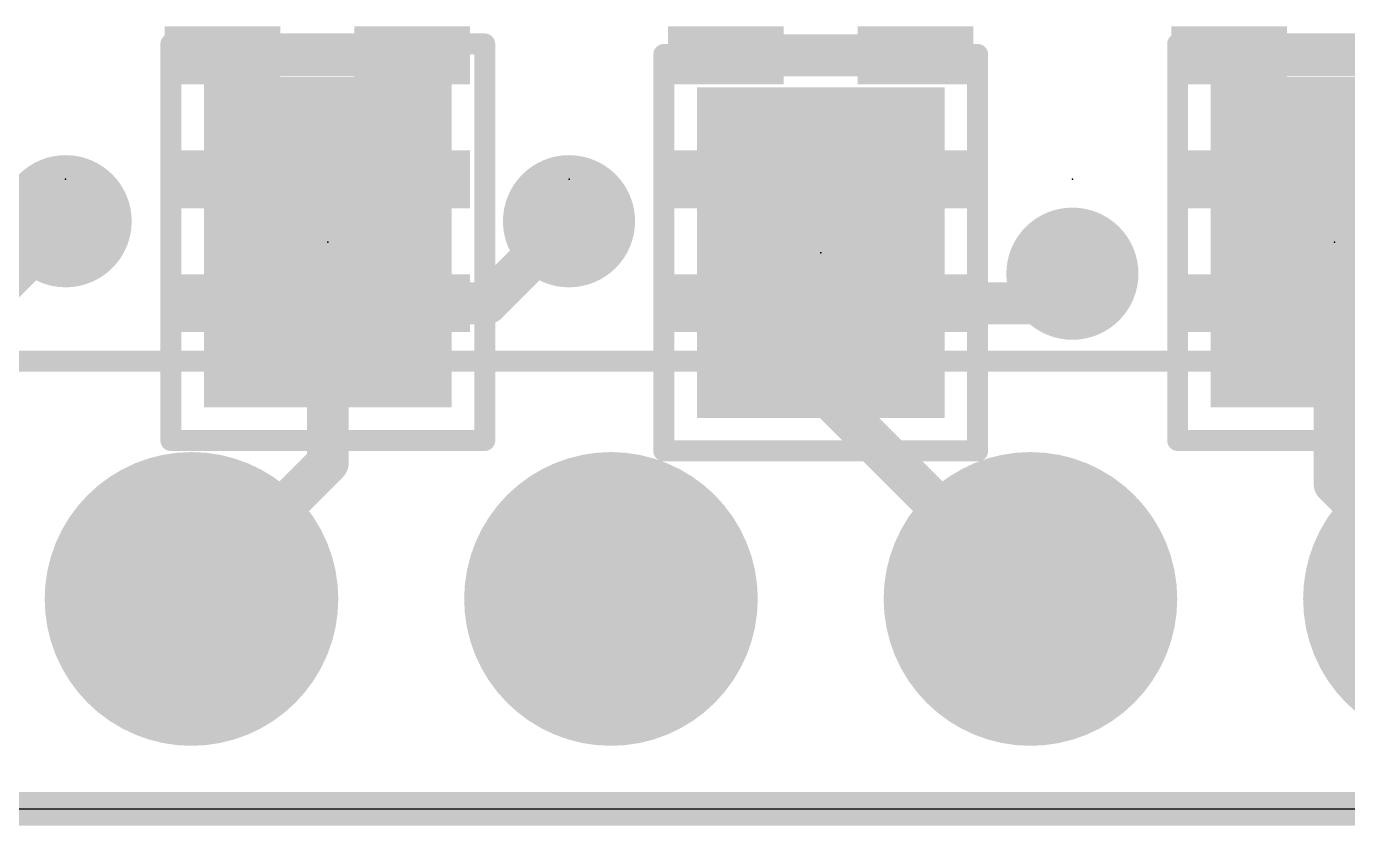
# Model space of a CAD drawing. Extents: x -6 to 62.2, y -4.9 to 32.6.
# Drawn here: x 20.59 to 28.59, y -0.1 to 4.73 of the extents above; entities that cross this region are included whole.
import ezdxf

# ---------------------------------------------------------------- set-up
doc = ezdxf.new("R2010")
doc.units = 0
for name, color, linetype in [('1', 12, 'CONTINUOUS'), ('16', 132, 'CONTINUOUS'), ('17', 110, 'CONTINUOUS'), ('18', 110, 'CONTINUOUS'), ('20', 53, 'CONTINUOUS'), ('21', 40, 'CONTINUOUS'), ('22', 6, 'CONTINUOUS'), ('23', 53, 'CONTINUOUS'), ('24', 53, 'CONTINUOUS')]:
    doc.layers.add(name, color=color, linetype=linetype)

# ---------------------------------------------------------------- blocks, each defined once
blk = doc.blocks.new('RECT')
blk.add_solid([(-0.5, -0.5), (0.5, -0.5), (-0.5, 0.5), (0.5, 0.5)])
blk = doc.blocks.new('ROUNDP')
at = {"const_width": 0.5}
blk.add_lwpolyline([(0, -0.25, 1), (0, 0.25, 1), (0, -0.25)], format="xyb", dxfattribs=at)
blk = doc.blocks.new('ROUNDV')
at = {"const_width": 0.5}
blk.add_lwpolyline([(0, -0.25, 1), (0, 0.25, 1), (0, -0.25)], format="xyb", dxfattribs=at)

msp = doc.modelspace()

# ---------------------------------------------------------------- linework, layer by layer
at = {"layer": '1'}
for points, const_width in [([(22.926, 4.56), (21.778, 4.56)], 0.254), ([(25.974, 4.56), (24.826, 4.56)], 0.254), ([(29.022, 4.56), (27.874, 4.56)], 0.254), ([(22.926, 3.81), (21.778, 3.81)], 0.254), ([(25.974, 3.81), (24.826, 3.81)], 0.254), ([(29.022, 3.81), (27.874, 3.81)], 0.254), ([(20.828, 3.556), (20.332, 3.06)], 0.254), ([(23.876, 3.556), (23.38, 3.06)], 0.254), ([(26.924, 3.2385), (26.682, 3.06)], 0.254), ([(23.38, 3.06), (22.926, 3.06)], 0.254), ([(26.682, 3.06), (25.974, 3.06)], 0.254), ([(0, 0), (50.8, 0)], 0.2032)]:
    msp.add_lwpolyline(points, dxfattribs=dict(at, const_width=const_width))
at = {"layer": '1', "const_width": 0.127}
for points in [[(21.778, 4.6235, 1), (21.778, 4.4965)], [(22.926, 4.4965, 1), (22.926, 4.6235)], [(24.826, 4.6235, 1), (24.826, 4.4965)], [(25.974, 4.4965, 1), (25.974, 4.6235)], [(27.874, 4.6235, 1), (27.874, 4.4965)], [(21.778, 3.8735, 1), (21.778, 3.7465)], [(22.926, 3.7465, 1), (22.926, 3.8735)], [(24.826, 3.8735, 1), (24.826, 3.7465)], [(25.974, 3.7465, 1), (25.974, 3.8735)], [(27.874, 3.8735, 1), (27.874, 3.7465)], [(20.8729, 3.5111, 1), (20.7831, 3.6009)], [(23.9209, 3.5111, 1), (23.8311, 3.6009)], [(26.9617, 3.1874, 1), (26.8863, 3.2896)], [(22.926, 3.1235, 1), (22.926, 2.9965)], [(23.3351, 3.1049, 1), (23.4249, 3.0151)], [(23.38, 2.9965, 1), (23.38, 3.1235)], [(25.974, 3.1235, 1), (25.974, 2.9965)], [(26.6443, 3.1111, 1), (26.7197, 3.0089)], [(26.682, 2.9965, 1), (26.682, 3.1235)]]:
    msp.add_lwpolyline(points, format="xyb", dxfattribs=at)
at = {"layer": '16'}
for points, const_width in [([(22.4155, 3.429), (22.4155, 2.0955)], 0.254), ([(28.5115, 3.429), (28.5115, 1.9685)], 0.254), ([(25.4, 3.3655), (25.4, 2.54)], 0.254), ([(25.4, 2.54), (26.67, 1.27)], 0.254), ([(22.4155, 2.0955), (21.59, 1.27)], 0.254), ([(28.5115, 1.9685), (29.21, 1.27)], 0.254), ([(50.8, 0), (0, 0)], 0.2032)]:
    msp.add_lwpolyline(points, dxfattribs=dict(at, const_width=const_width))
at = {"layer": '16', "const_width": 0.127}
for points in [[(22.479, 3.429, 1), (22.352, 3.429)], [(28.575, 3.429, 1), (28.448, 3.429)], [(25.4635, 3.3655, 1), (25.3365, 3.3655)], [(25.4449, 2.5849, 1), (25.3551, 2.4951)], [(25.3365, 2.54, 1), (25.4635, 2.54)], [(22.4604, 2.0506, 1), (22.3706, 2.1404)], [(22.352, 2.0955, 1), (22.479, 2.0955)], [(28.5564, 2.0134, 1), (28.4666, 1.9236)], [(28.448, 1.9685, 1), (28.575, 1.9685)], [(21.5451, 1.3149, 1), (21.6349, 1.2251)], [(26.6251, 1.2251, 1), (26.7149, 1.3149)]]:
    msp.add_lwpolyline(points, format="xyb", dxfattribs=at)
at = {"layer": '20'}
msp.add_line((2.54, 0), (48.26, 0), dxfattribs=at)
at = {"layer": '21', "const_width": 0.127}
for points in [[(19.828, 2.71), (21.828, 2.71)], [(22.876, 2.71), (24.876, 2.71)], [(25.924, 2.71), (27.924, 2.71)]]:
    msp.add_lwpolyline(points, dxfattribs=at)
at = {"layer": '21', "const_width": 0.0635}
for points in [[(21.828, 2.6782, 1), (21.828, 2.7418)], [(22.876, 2.7418, 1), (22.876, 2.6782)], [(24.876, 2.6782, 1), (24.876, 2.7418)], [(25.924, 2.7418, 1), (25.924, 2.6782)], [(27.924, 2.6782, 1), (27.924, 2.7418)]]:
    msp.add_lwpolyline(points, format="xyb", dxfattribs=at)
at = {"layer": '22', "const_width": 0.127}
for points in [[(23.3655, 4.629), (21.4655, 4.629)], [(21.4655, 4.629), (21.4655, 2.229)], [(23.3655, 2.229), (23.3655, 4.629)], [(29.4615, 4.629), (27.5615, 4.629)], [(27.5615, 4.629), (27.5615, 2.229)], [(26.35, 4.5655), (24.45, 4.5655)], [(24.45, 4.5655), (24.45, 2.1655)], [(26.35, 2.1655), (26.35, 4.5655)], [(21.4655, 2.229), (23.3655, 2.229)], [(27.5615, 2.229), (29.4615, 2.229)], [(24.45, 2.1655), (26.35, 2.1655)]]:
    msp.add_lwpolyline(points, dxfattribs=at)
at = {"layer": '22', "const_width": 0.0635}
for points in [[(21.4655, 4.6608, 1), (21.4655, 4.5973)], [(21.4973, 4.629, 1), (21.4338, 4.629)], [(23.3972, 4.629, 1), (23.3338, 4.629)], [(23.3655, 4.5973, 1), (23.3655, 4.6608)], [(27.5615, 4.6608, 1), (27.5615, 4.5973)], [(27.5933, 4.629, 1), (27.5298, 4.629)], [(24.4818, 4.5655, 1), (24.4183, 4.5655)], [(24.45, 4.5972, 1), (24.45, 4.5338)], [(26.3818, 4.5655, 1), (26.3183, 4.5655)], [(26.35, 4.5338, 1), (26.35, 4.5972)], [(21.4655, 2.2608, 1), (21.4655, 2.1972)], [(21.4338, 2.229, 1), (21.4973, 2.229)], [(23.3338, 2.229, 1), (23.3972, 2.229)], [(23.3655, 2.1972, 1), (23.3655, 2.2608)], [(27.5615, 2.2608, 1), (27.5615, 2.1972)], [(27.5298, 2.229, 1), (27.5933, 2.229)], [(24.45, 2.1973, 1), (24.45, 2.1338)], [(24.4183, 2.1655, 1), (24.4818, 2.1655)], [(26.3183, 2.1655, 1), (26.3818, 2.1655)], [(26.35, 2.1338, 1), (26.35, 2.1973)]]:
    msp.add_lwpolyline(points, format="xyb", dxfattribs=at)
at = {"layer": '23'}
for p in [(20.828, 3.81), (23.876, 3.81), (26.924, 3.81)]:
    msp.add_point(p, dxfattribs=at)
at = {"layer": '24'}
for p in [(22.4155, 3.429), (25.4, 3.3655), (28.5115, 3.429)]:
    msp.add_point(p, dxfattribs=at)

# ---------------------------------------------------------------- block references
at = {"layer": '1', "xscale": 0.7, "yscale": 0.35}
for p in [(21.778, 4.56), (22.926, 4.56), (24.826, 4.56), (25.974, 4.56), (27.874, 4.56), (21.778, 3.81), (22.926, 3.81), (24.826, 3.81), (25.974, 3.81), (27.874, 3.81), (21.778, 3.06), (22.926, 3.06), (24.826, 3.06), (25.974, 3.06), (27.874, 3.06)]:
    msp.add_blockref('RECT', p, dxfattribs=at)
at = {"layer": '16', "xscale": 1.5, "yscale": 2, "rotation": 180}
for p in [(22.4155, 3.429), (28.5115, 3.429), (25.4, 3.3655)]:
    msp.add_blockref('RECT', p, dxfattribs=at)
at = {"layer": '17', "xscale": 1.778, "yscale": 1.778}
for p in [(21.59, 1.27), (21.59, 1.27), (24.13, 1.27), (24.13, 1.27), (26.67, 1.27), (26.67, 1.27), (29.21, 1.27), (29.21, 1.27)]:
    msp.add_blockref('ROUNDP', p, dxfattribs=at)
at = {"layer": '18', "xscale": 0.8001, "yscale": 0.8001}
for p in [(20.828, 3.556), (20.828, 3.556), (23.876, 3.556), (23.876, 3.556), (26.924, 3.2385), (26.924, 3.2385)]:
    msp.add_blockref('ROUNDV', p, dxfattribs=at)

doc.saveas('drawing.dxf')
